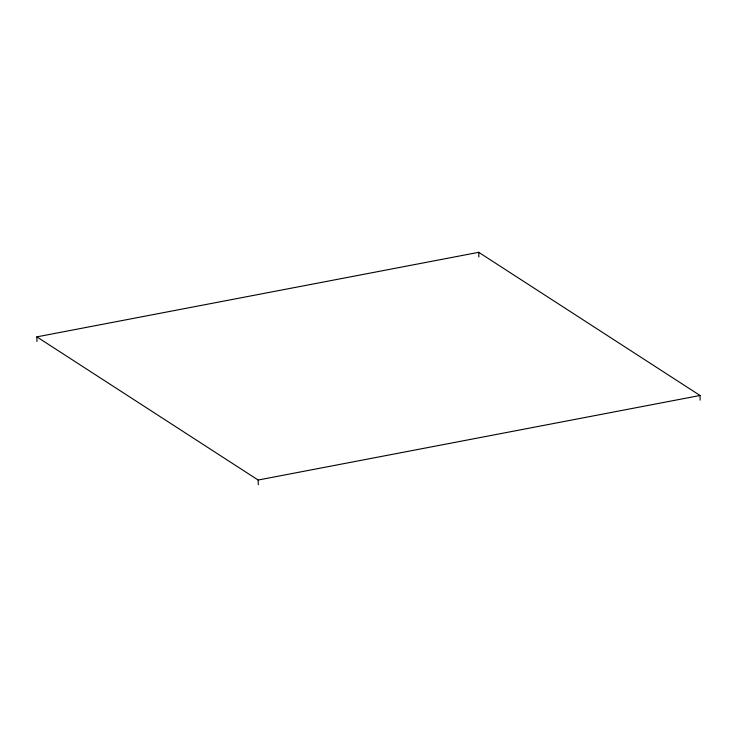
<?xml version="1.0" encoding="UTF-8"?>
<svg xmlns="http://www.w3.org/2000/svg" width="737" height="737" viewBox="0 0 737 737"><rect width="100%" height="100%" fill="white"/><g stroke="black" fill="none" stroke-linecap="round" stroke-linejoin="round"><path stroke-width="1.11" d="M36.97 341.517L36.85 336.864L478.728 252.312L700.03 395.483L700.15 400.136M36.85 336.864L258.153 480.036L700.03 395.483M478.728 252.312L478.847 256.964M258.153 480.036L258.272 484.688"/></g></svg>
